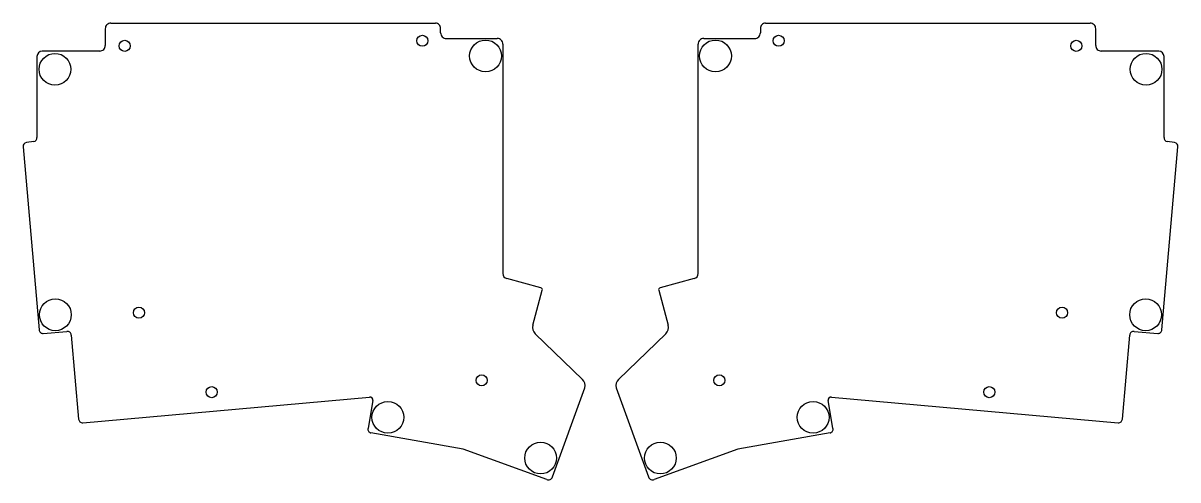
# Model space of a CAD drawing. Extents: x 63 to 301, y -345 to -35.
# Drawn here: x 72 to 300.9, y -345 to -254.5 of the extents above; entities that cross this region are included whole.
import ezdxf

# ---------------------------------------------------------------- set-up
doc = ezdxf.new("R2010")
doc.units = 0
doc.layers.add('BLACK', color=7, linetype='CONTINUOUS')

msp = doc.modelspace()

# ---------------------------------------------------------------- linework, layer by layer
at = {"layer": 'BLACK', "linetype": 'CONTINUOUS'}
for p, q in [((88.3067, -255.619), (88.3067, -258.917)), ((89.4114, -254.497), (153.745, -254.497)), ((154.774, -256.428), (154.774, -255.581)), ((218.135, -255.581), (218.135, -256.428)), ((219.164, -254.497), (283.498, -254.497)), ((284.602, -258.917), (284.602, -255.619)), ((155.879, -257.551), (165.986, -257.551)), ((206.923, -257.551), (217.03, -257.551)), ((87.202, -260.04), (75.7675, -260.04)), ((167.106, -258.671), (167.106, -304.129)), ((205.803, -304.129), (205.803, -258.671)), ((297.142, -260.04), (285.707, -260.04)), ((74.7672, -261.101), (74.7672, -277.174)), ((298.142, -277.174), (298.142, -261.101)), ((72.0212, -279.025), (75.1745, -315.291)), ((74.1419, -277.987), (72.6687, -278.178)), ((297.735, -315.291), (300.888, -279.025)), ((300.24, -278.178), (298.767, -277.987)), ((174.638, -306.95), (167.868, -305.145)), ((205.041, -305.145), (198.271, -306.95)), ((173.049, -314.391), (174.917, -307.458)), ((197.992, -307.458), (199.86, -314.391)), ((76.0215, -316.016), (80.697, -315.607)), ((292.212, -315.607), (296.888, -316.016)), ((81.5672, -316.347), (83.0233, -332.981)), ((173.507, -316.067), (182.896, -325.121)), ((190.013, -325.121), (199.402, -316.067)), ((289.886, -332.981), (291.342, -316.347)), ((176.91, -344.464), (183.354, -326.772)), ((189.555, -326.772), (195.999, -344.464)), ((83.8637, -333.723), (140.69, -328.615)), ((141.337, -329.324), (140.385, -334.812)), ((232.524, -334.812), (231.572, -329.324)), ((232.219, -328.615), (289.045, -333.723)), ((159.232, -338.927), (140.944, -335.727)), ((231.965, -335.727), (213.677, -338.927)), ((175.793, -344.972), (159.232, -338.927)), ((213.677, -338.927), (197.116, -344.972))]:
    msp.add_line(p, q, dxfattribs=at)
at = {"layer": 'BLACK'}
for centre, radius in [((92.1505, -259.009), 1.1), ((151.155, -258.003), 1.1), ((163.666, -261.009), 3.15), ((209.244, -261.009), 3.15), ((221.754, -258.003), 1.1), ((280.759, -259.009), 1.1), ((78.3215, -263.65), 3.15), ((294.588, -263.65), 3.15), ((78.4231, -312.317), 3.15), ((94.9699, -311.901), 1.1), ((277.939, -311.901), 1.1), ((294.486, -312.317), 3.15), ((162.889, -325.313), 1.1), ((210.02, -325.313), 1.1), ((109.397, -327.649), 1.1), ((263.512, -327.649), 1.1), ((144.311, -332.637), 3.15), ((228.598, -332.637), 3.15), ((174.588, -340.714), 3.15), ((198.322, -340.714), 3.15)]:
    msp.add_circle(centre, radius, dxfattribs=at)
for centre, radius, start, end in [((89.3858, -255.577), 1.0799, -271.359, -177.751), ((153.732, -255.54), 1.0427, -2.24799, 89.2855), ((219.176, -255.54), 1.0427, -269.289, -177.749), ((283.523, -255.577), 1.0798, -2.25257, 91.3628), ((155.854, -256.47), 1.0809, -182.253, -88.6946), ((166.014, -258.643), 1.0923, -1.45664, 91.4683), ((206.894, -258.643), 1.0921, -271.478, -178.534), ((217.054, -256.47), 1.081, -91.2983, 2.24612), ((75.8196, -261.091), 1.0524, -267.163, -179.446), ((87.2266, -258.96), 1.0809, -91.3058, 2.25366), ((285.682, -258.96), 1.0809, -182.253, -88.6945), ((297.09, -261.091), 1.0523, -0.558376, 87.1686), ((72.7768, -278.931), 0.7613, -261.84, -172.95), ((73.9687, -277.207), 0.7992, -77.4838, 2.33759), ((298.94, -277.207), 0.799, -182.35, -102.51), ((300.132, -278.931), 0.7614, -7.04637, 81.835), ((168.122, -304.161), 1.0165, -181.789, -104.472), ((204.787, -304.161), 1.0167, -75.5186, 1.77876), ((174.549, -307.33), 0.39, -19.1964, 76.818), ((198.36, -307.33), 0.39, -256.818, -160.803), ((75.9289, -315.267), 0.7548, -178.167, -82.9559), ((80.7967, -316.372), 0.7709, 1.83167, 97.4305), ((174.872, -314.794), 1.8669, -192.48, -137.01), ((198.037, -314.794), 1.867, -42.9888, 12.4785), ((292.112, -316.372), 0.7709, 82.5674, 178.171), ((296.98, -315.267), 0.7548, -97.05, -1.82748), ((181.746, -326.329), 1.6678, -15.4256, 46.3829), ((191.163, -326.329), 1.668, -226.379, -164.578), ((140.724, -329.233), 0.619, -8.46951, 93.1966), ((232.185, -329.233), 0.619, -273.196, -171.531), ((83.8023, -332.946), 0.7798, -177.429, -85.4906), ((289.107, -332.946), 0.7796, -94.5198, -2.56036), ((141.071, -335.021), 0.7166, -196.962, -100.179), ((231.839, -335.021), 0.7166, -79.8266, 16.9674), ((176.129, -344.229), 0.8155, -114.378, -16.7337), ((196.78, -344.229), 0.8157, -163.253, -65.6345)]:
    msp.add_arc(centre, radius, start, end, dxfattribs=at)

doc.saveas('drawing.dxf')
